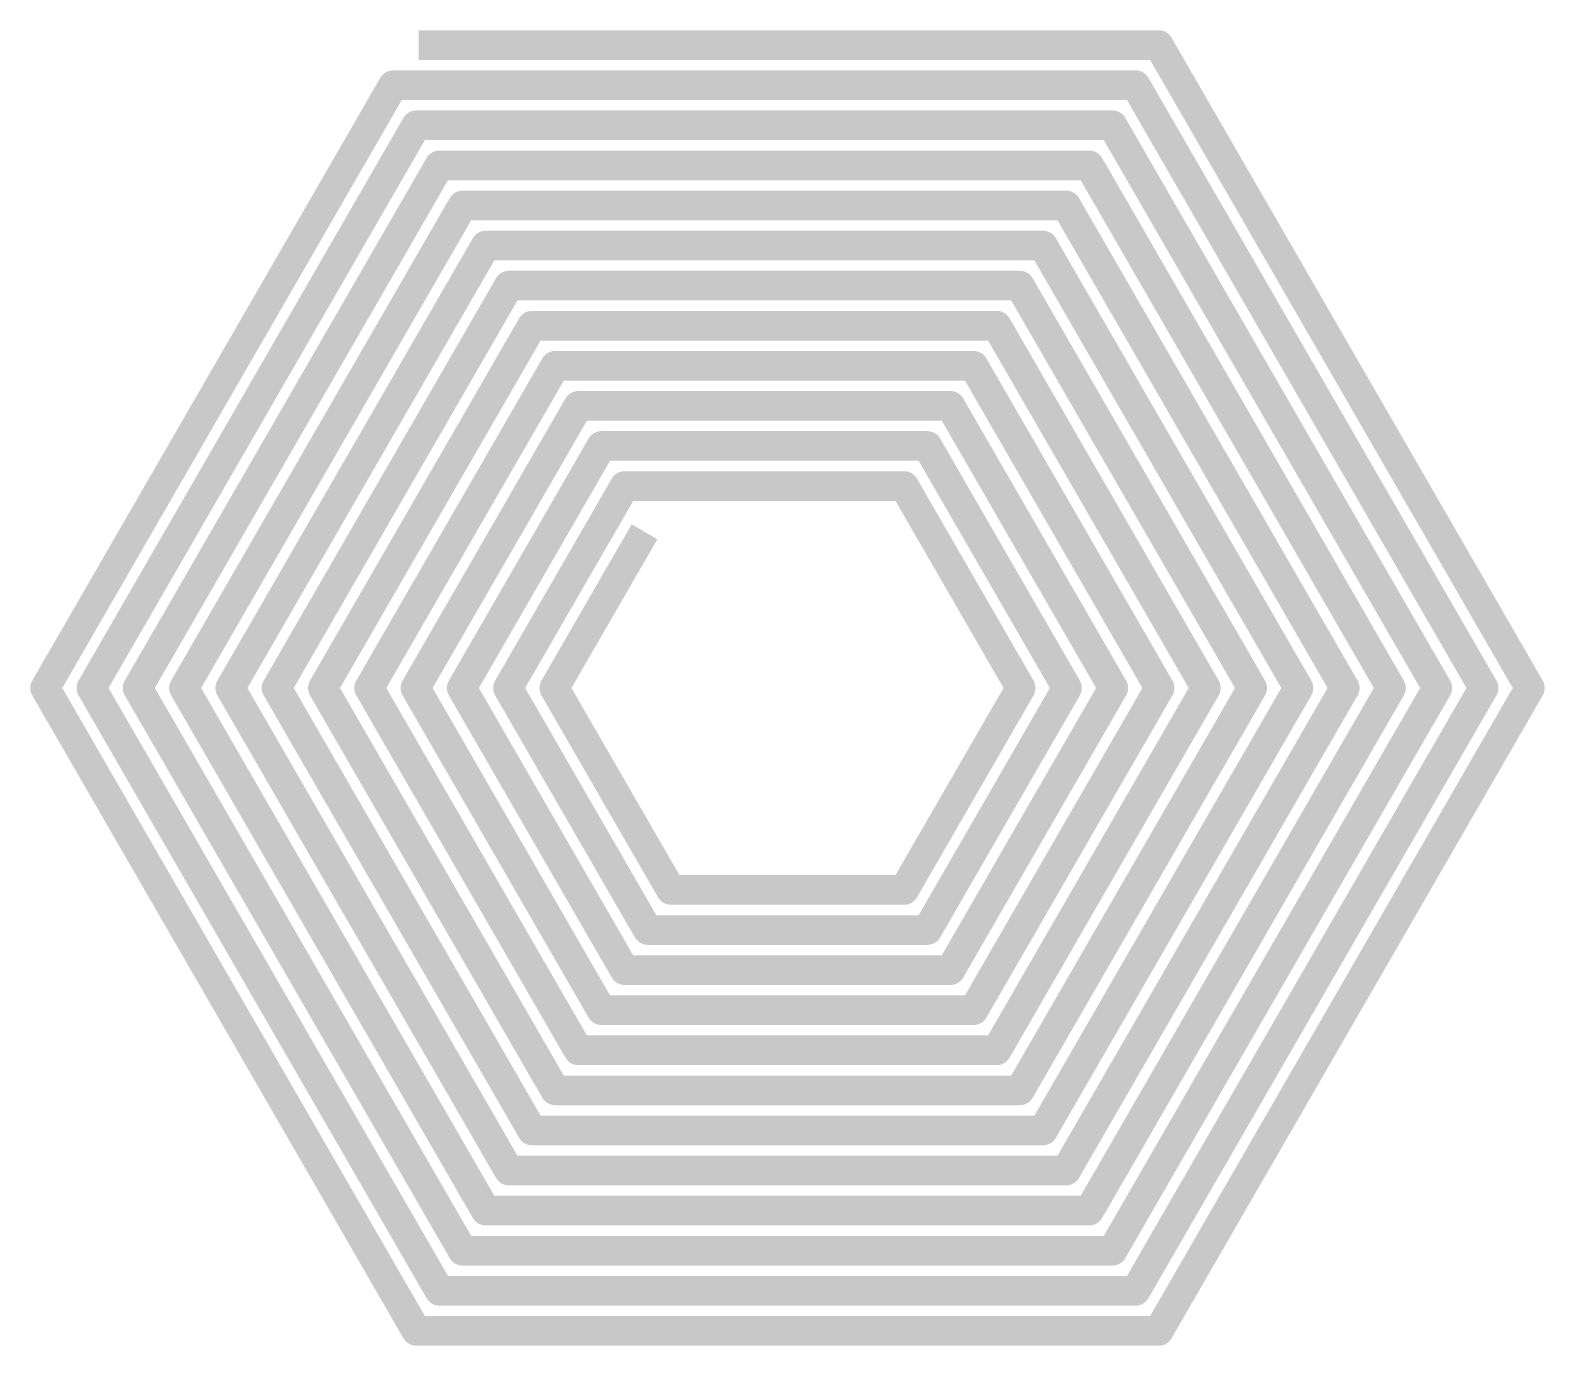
# Model space of a CAD drawing. Header units: millimetres. Extents: x -25.5 to 25.5, y -22.2 to 22.2.
import ezdxf

# ---------------------------------------------------------------- set-up
doc = ezdxf.new("R2010")
doc.units = ezdxf.units.MM
doc.layers.add('TopLayer', color=1, linetype='Continuous')

msp = doc.modelspace()

# ---------------------------------------------------------------- hatches: boundary and pattern name
at = {"layer": 'TopLayer'}
for points in [[(-12.426, 22.151), (-9.926, 22.151), (-9.926, 21.151), (-12.426, 21.151)], [(-6.498, 3.346), (-5.248, 5.511), (-4.382, 5.011), (-5.632, 2.846)]]:
    msp.add_hatch(color=1, dxfattribs=at).paths.add_polyline_path(points)

# ---------------------------------------------------------------- linework, layer by layer
at = {"layer": 'TopLayer', "const_width": 1}
for points in [[(-11.176, 21.651), (12.5, 21.651)], [(12.5, 21.651), (25, 0)], [(-25, 0), (-13.279, 20.301)], [(-13.279, 20.301), (11.721, 20.301)], [(11.721, 20.301), (23.441, 0)], [(-23.441, 0), (-12.5, 18.951)], [(-12.5, 18.951), (10.941, 18.951)], [(10.941, 18.951), (21.882, 0)], [(-21.882, 0), (-11.721, 17.601)], [(-11.721, 17.601), (10.162, 17.601)], [(10.162, 17.601), (20.323, 0)], [(-20.323, 0), (-10.941, 16.251)], [(-10.941, 16.251), (9.382, 16.251)], [(9.382, 16.251), (18.765, 0)], [(-18.765, 0), (-10.162, 14.901)], [(-10.162, 14.901), (8.603, 14.901)], [(8.603, 14.901), (17.206, 0)], [(-17.206, 0), (-9.382, 13.551)], [(-9.382, 13.551), (7.823, 13.551)], [(7.823, 13.551), (15.647, 0)], [(-15.647, 0), (-8.603, 12.201)], [(-8.603, 12.201), (7.044, 12.201)], [(7.044, 12.201), (14.088, 0)], [(-14.088, 0), (-7.823, 10.851)], [(-7.823, 10.851), (6.265, 10.851)], [(6.265, 10.851), (12.529, 0)], [(-12.529, 0), (-7.044, 9.501)], [(-7.044, 9.501), (5.485, 9.501)], [(5.485, 9.501), (10.97, 0)], [(-10.97, 0), (-6.265, 8.151)], [(-6.265, 8.151), (4.706, 8.151)], [(4.706, 8.151), (9.412, 0)], [(-9.412, 0), (-5.485, 6.801)], [(-5.485, 6.801), (3.926, 6.801)], [(3.926, 6.801), (7.853, 0)], [(-7.853, 0), (-5.44, 4.179)], [(-25, 0), (-12.5, -21.651)], [(-23.441, 0), (-11.721, -20.301)], [(-21.882, 0), (-10.941, -18.951)], [(-20.323, 0), (-10.162, -17.601)], [(-18.765, 0), (-9.382, -16.251)], [(-17.206, 0), (-8.603, -14.901)], [(-15.647, 0), (-7.823, -13.551)], [(-14.088, 0), (-7.044, -12.201)], [(-12.529, 0), (-6.265, -10.851)], [(-10.97, 0), (-5.485, -9.501)], [(-9.412, 0), (-4.706, -8.151)], [(-7.853, 0), (-3.926, -6.801)], [(3.926, -6.801), (7.853, 0)], [(4.706, -8.151), (9.412, 0)], [(5.485, -9.501), (10.97, 0)], [(6.265, -10.851), (12.529, 0)], [(7.044, -12.201), (14.088, 0)], [(7.823, -13.551), (15.647, 0)], [(8.603, -14.901), (17.206, 0)], [(9.382, -16.251), (18.765, 0)], [(10.162, -17.601), (20.323, 0)], [(10.941, -18.951), (21.882, 0)], [(11.721, -20.301), (23.441, 0)], [(12.5, -21.651), (25, 0)], [(-3.926, -6.801), (3.926, -6.801)], [(-4.706, -8.151), (4.706, -8.151)], [(-5.485, -9.501), (5.485, -9.501)], [(-6.265, -10.851), (6.265, -10.851)], [(-7.044, -12.201), (7.044, -12.201)], [(-7.823, -13.551), (7.823, -13.551)], [(-8.603, -14.901), (8.603, -14.901)], [(-9.382, -16.251), (9.382, -16.251)], [(-10.162, -17.601), (10.162, -17.601)], [(-10.941, -18.951), (10.941, -18.951)], [(-11.721, -20.301), (11.721, -20.301)], [(-12.5, -21.651), (12.5, -21.651)]]:
    msp.add_lwpolyline(points, dxfattribs=at)
at = {"layer": 'TopLayer', "const_width": 0.5}
for points in [[(-11.426, 21.651, 1), (-10.926, 21.651, 1)], [(12.25, 21.651, 1), (12.75, 21.651, 1)], [(12.25, 21.651, 1), (12.75, 21.651, 1)], [(-13.529, 20.301, 1), (-13.029, 20.301, 1)], [(-13.529, 20.301, 1), (-13.029, 20.301, 1)], [(11.471, 20.301, 1), (11.971, 20.301, 1)], [(11.471, 20.301, 1), (11.971, 20.301, 1)], [(-12.75, 18.951, 1), (-12.25, 18.951, 1)], [(-12.75, 18.951, 1), (-12.25, 18.951, 1)], [(10.691, 18.951, 1), (11.191, 18.951, 1)], [(10.691, 18.951, 1), (11.191, 18.951, 1)], [(-11.971, 17.601, 1), (-11.471, 17.601, 1)], [(-11.971, 17.601, 1), (-11.471, 17.601, 1)], [(9.912, 17.601, 1), (10.412, 17.601, 1)], [(9.912, 17.601, 1), (10.412, 17.601, 1)], [(-11.191, 16.251, 1), (-10.691, 16.251, 1)], [(-11.191, 16.251, 1), (-10.691, 16.251, 1)], [(9.132, 16.251, 1), (9.632, 16.251, 1)], [(9.132, 16.251, 1), (9.632, 16.251, 1)], [(-10.412, 14.901, 1), (-9.912, 14.901, 1)], [(-10.412, 14.901, 1), (-9.912, 14.901, 1)], [(8.353, 14.901, 1), (8.853, 14.901, 1)], [(8.353, 14.901, 1), (8.853, 14.901, 1)], [(-9.632, 13.551, 1), (-9.132, 13.551, 1)], [(-9.632, 13.551, 1), (-9.132, 13.551, 1)], [(7.573, 13.551, 1), (8.073, 13.551, 1)], [(7.573, 13.551, 1), (8.073, 13.551, 1)], [(-8.853, 12.201, 1), (-8.353, 12.201, 1)], [(-8.853, 12.201, 1), (-8.353, 12.201, 1)], [(6.794, 12.201, 1), (7.294, 12.201, 1)], [(6.794, 12.201, 1), (7.294, 12.201, 1)], [(-8.073, 10.851, 1), (-7.573, 10.851, 1)], [(-8.073, 10.851, 1), (-7.573, 10.851, 1)], [(6.015, 10.851, 1), (6.515, 10.851, 1)], [(6.015, 10.851, 1), (6.515, 10.851, 1)], [(-7.294, 9.501, 1), (-6.794, 9.501, 1)], [(-7.294, 9.501, 1), (-6.794, 9.501, 1)], [(5.235, 9.501, 1), (5.735, 9.501, 1)], [(5.235, 9.501, 1), (5.735, 9.501, 1)], [(-6.515, 8.151, 1), (-6.015, 8.151, 1)], [(-6.515, 8.151, 1), (-6.015, 8.151, 1)], [(4.456, 8.151, 1), (4.956, 8.151, 1)], [(4.456, 8.151, 1), (4.956, 8.151, 1)], [(-5.735, 6.801, 1), (-5.235, 6.801, 1)], [(-5.735, 6.801, 1), (-5.235, 6.801, 1)], [(3.676, 6.801, 1), (4.176, 6.801, 1)], [(3.676, 6.801, 1), (4.176, 6.801, 1)], [(-5.69, 4.179, 1), (-5.19, 4.179, 1)], [(-25.25, 0, 1), (-24.75, 0, 1)], [(-25.25, 0, 1), (-24.75, 0, 1)], [(-23.691, 0, 1), (-23.191, 0, 1)], [(-23.691, 0, 1), (-23.191, 0, 1)], [(-22.132, 0, 1), (-21.632, 0, 1)], [(-22.132, 0, 1), (-21.632, 0, 1)], [(-20.573, 0, 1), (-20.073, 0, 1)], [(-20.573, 0, 1), (-20.073, 0, 1)], [(-19.015, 0, 1), (-18.515, 0, 1)], [(-19.015, 0, 1), (-18.515, 0, 1)], [(-17.456, 0, 1), (-16.956, 0, 1)], [(-17.456, 0, 1), (-16.956, 0, 1)], [(-15.897, 0, 1), (-15.397, 0, 1)], [(-15.897, 0, 1), (-15.397, 0, 1)], [(-14.338, 0, 1), (-13.838, 0, 1)], [(-14.338, 0, 1), (-13.838, 0, 1)], [(-12.779, 0, 1), (-12.279, 0, 1)], [(-12.779, 0, 1), (-12.279, 0, 1)], [(-11.22, 0, 1), (-10.72, 0, 1)], [(-11.22, 0, 1), (-10.72, 0, 1)], [(-9.662, 0, 1), (-9.162, 0, 1)], [(-9.662, 0, 1), (-9.162, 0, 1)], [(-8.103, 0, 1), (-7.603, 0, 1)], [(-8.103, 0, 1), (-7.603, 0, 1)], [(7.603, 0, 1), (8.103, 0, 1)], [(7.603, 0, 1), (8.103, 0, 1)], [(9.162, 0, 1), (9.662, 0, 1)], [(9.162, 0, 1), (9.662, 0, 1)], [(10.72, 0, 1), (11.22, 0, 1)], [(10.72, 0, 1), (11.22, 0, 1)], [(12.279, 0, 1), (12.779, 0, 1)], [(12.279, 0, 1), (12.779, 0, 1)], [(13.838, 0, 1), (14.338, 0, 1)], [(13.838, 0, 1), (14.338, 0, 1)], [(15.397, 0, 1), (15.897, 0, 1)], [(15.397, 0, 1), (15.897, 0, 1)], [(16.956, 0, 1), (17.456, 0, 1)], [(16.956, 0, 1), (17.456, 0, 1)], [(18.515, 0, 1), (19.015, 0, 1)], [(18.515, 0, 1), (19.015, 0, 1)], [(20.073, 0, 1), (20.573, 0, 1)], [(20.073, 0, 1), (20.573, 0, 1)], [(21.632, 0, 1), (22.132, 0, 1)], [(21.632, 0, 1), (22.132, 0, 1)], [(23.191, 0, 1), (23.691, 0, 1)], [(23.191, 0, 1), (23.691, 0, 1)], [(24.75, 0, 1), (25.25, 0, 1)], [(24.75, 0, 1), (25.25, 0, 1)], [(-4.176, -6.801, 1), (-3.676, -6.801, 1)], [(-4.176, -6.801, 1), (-3.676, -6.801, 1)], [(3.676, -6.801, 1), (4.176, -6.801, 1)], [(3.676, -6.801, 1), (4.176, -6.801, 1)], [(-4.956, -8.151, 1), (-4.456, -8.151, 1)], [(-4.956, -8.151, 1), (-4.456, -8.151, 1)], [(4.456, -8.151, 1), (4.956, -8.151, 1)], [(4.456, -8.151, 1), (4.956, -8.151, 1)], [(-5.735, -9.501, 1), (-5.235, -9.501, 1)], [(-5.735, -9.501, 1), (-5.235, -9.501, 1)], [(5.235, -9.501, 1), (5.735, -9.501, 1)], [(5.235, -9.501, 1), (5.735, -9.501, 1)], [(-6.515, -10.851, 1), (-6.015, -10.851, 1)], [(-6.515, -10.851, 1), (-6.015, -10.851, 1)], [(6.015, -10.851, 1), (6.515, -10.851, 1)], [(6.015, -10.851, 1), (6.515, -10.851, 1)], [(-7.294, -12.201, 1), (-6.794, -12.201, 1)], [(-7.294, -12.201, 1), (-6.794, -12.201, 1)], [(6.794, -12.201, 1), (7.294, -12.201, 1)], [(6.794, -12.201, 1), (7.294, -12.201, 1)], [(-8.073, -13.551, 1), (-7.573, -13.551, 1)], [(-8.073, -13.551, 1), (-7.573, -13.551, 1)], [(7.573, -13.551, 1), (8.073, -13.551, 1)], [(7.573, -13.551, 1), (8.073, -13.551, 1)], [(-8.853, -14.901, 1), (-8.353, -14.901, 1)], [(-8.853, -14.901, 1), (-8.353, -14.901, 1)], [(8.353, -14.901, 1), (8.853, -14.901, 1)], [(8.353, -14.901, 1), (8.853, -14.901, 1)], [(-9.632, -16.251, 1), (-9.132, -16.251, 1)], [(-9.632, -16.251, 1), (-9.132, -16.251, 1)], [(9.132, -16.251, 1), (9.632, -16.251, 1)], [(9.132, -16.251, 1), (9.632, -16.251, 1)], [(-10.412, -17.601, 1), (-9.912, -17.601, 1)], [(-10.412, -17.601, 1), (-9.912, -17.601, 1)], [(9.912, -17.601, 1), (10.412, -17.601, 1)], [(9.912, -17.601, 1), (10.412, -17.601, 1)], [(-11.191, -18.951, 1), (-10.691, -18.951, 1)], [(-11.191, -18.951, 1), (-10.691, -18.951, 1)], [(10.691, -18.951, 1), (11.191, -18.951, 1)], [(10.691, -18.951, 1), (11.191, -18.951, 1)], [(-11.971, -20.301, 1), (-11.471, -20.301, 1)], [(-11.971, -20.301, 1), (-11.471, -20.301, 1)], [(11.471, -20.301, 1), (11.971, -20.301, 1)], [(11.471, -20.301, 1), (11.971, -20.301, 1)], [(-12.75, -21.651, 1), (-12.25, -21.651, 1)], [(-12.75, -21.651, 1), (-12.25, -21.651, 1)], [(12.25, -21.651, 1), (12.75, -21.651, 1)], [(12.25, -21.651, 1), (12.75, -21.651, 1)]]:
    msp.add_lwpolyline(points, format="xyb", close=True, dxfattribs=at)

doc.saveas('drawing.dxf')
